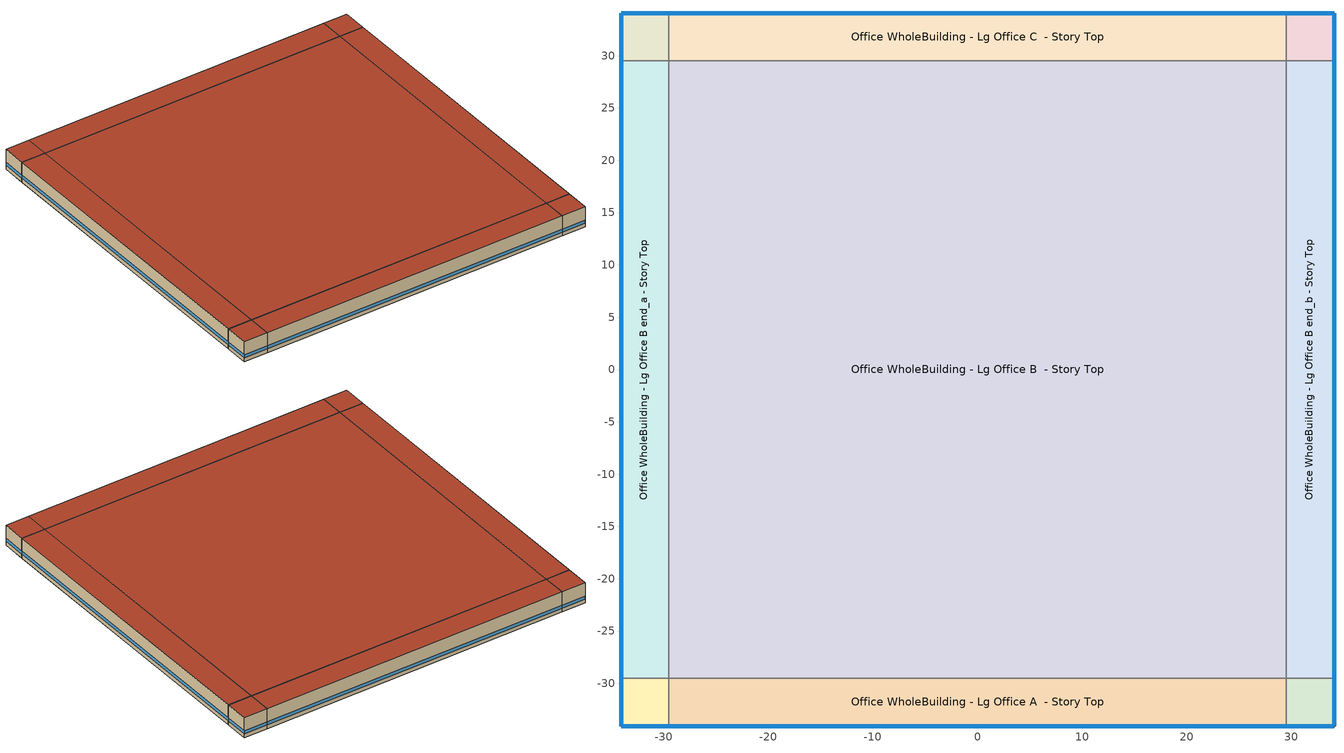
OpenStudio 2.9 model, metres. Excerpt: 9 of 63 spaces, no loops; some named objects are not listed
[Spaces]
Office WholeBuilding - Lg Office A end_a - Story Top
 floor to Office WholeBuilding - Lg Office A end_a - Story Mid5: -34.08,-34.08 -34.08,-29.51 -29.51,-29.51 -29.51,-34.08 z23.77
 wall outside: -34.08,-29.51 -34.08,-34.08 -29.51,-34.08 z23.77:27.74
 wall to Office WholeBuilding - Lg Office B end_a - Story Top: -29.51,-29.51 -34.08,-29.51 z23.77:27.74
 wall to Office WholeBuilding - Lg Office A  - Story Top: -29.51,-34.08 -29.51,-29.51 z23.77:27.74
 window: -34.08,-29.53 -34.08,-34.05 / -34.05,-34.08 -29.53,-34.08 z24.54:25.14
 roof outside: -29.51,-34.08 -29.51,-29.51 -34.08,-29.51 -34.08,-34.08 z27.74
Office WholeBuilding - Lg Office B end_a - Story Top
 floor to Office WholeBuilding - Lg Office B end_a - Story Mid5: -34.08,-29.51 -34.08,29.51 -29.51,29.51 -29.51,-29.51 z23.77
 wall outside: -34.08,29.51 -34.08,-29.51 z23.77:27.74
 wall to Office WholeBuilding - Lg Office C end_a - Story Top: -29.51,29.51 -34.08,29.51 z23.77:27.74
 wall to Office WholeBuilding - Lg Office B  - Story Top: -29.51,-29.51 -29.51,29.51 z23.77:27.74
 window: -34.08,29.48 -34.08,-29.48 z24.54:25.13
 roof outside: -29.51,-29.51 -29.51,29.51 -34.08,29.51 -34.08,-29.51 z27.74
Office WholeBuilding - Lg Office C end_a - Story Top
 floor to Office WholeBuilding - Lg Office C end_a - Story Mid5: -34.08,29.51 -34.08,34.08 -29.51,34.08 -29.51,29.51 z23.77
 wall outside: -29.51,34.08 -34.08,34.08 -34.08,29.51 z23.77:27.74
 wall to Office WholeBuilding - Lg Office C  - Story Top: -29.51,29.51 -29.51,34.08 z23.77:27.74
 window: -34.08,34.05 -34.08,29.53 / -29.53,34.08 -34.05,34.08 z24.54:25.14
 roof outside: -29.51,29.51 -29.51,34.08 -34.08,34.08 -34.08,29.51 z27.74
Office WholeBuilding - Lg Office A  - Story Top
 floor to Office WholeBuilding - Lg Office A  - Story Mid5: -29.51,-34.08 -29.51,-29.51 29.51,-29.51 29.51,-34.08 z23.77
 wall outside: -29.51,-34.08 29.51,-34.08 z23.77:27.74
 wall to Office WholeBuilding - Lg Office B  - Story Top: 29.51,-29.51 -29.51,-29.51 z23.77:27.74
 wall to Office WholeBuilding - Lg Office A end_b - Story Top: 29.51,-34.08 29.51,-29.51 z23.77:27.74
 window: -29.48,-34.08 29.48,-34.08 z24.54:25.13
 roof outside: 29.51,-34.08 29.51,-29.51 -29.51,-29.51 -29.51,-34.08 z27.74
Office WholeBuilding - Lg Office B  - Story Top
 floor to Office WholeBuilding - Lg Office B  - Story Mid5: -29.51,-29.51 -29.51,29.51 29.51,29.51 29.51,-29.51 z23.77
 wall to Office WholeBuilding - Lg Office C  - Story Top: 29.51,29.51 -29.51,29.51 z23.77:27.74
 wall to Office WholeBuilding - Lg Office B end_b - Story Top: 29.51,-29.51 29.51,29.51 z23.77:27.74
 roof outside: 29.51,-29.51 29.51,29.51 -29.51,29.51 -29.51,-29.51 z27.74
Office WholeBuilding - Lg Office C  - Story Top
 floor to Office WholeBuilding - Lg Office C  - Story Mid5: -29.51,29.51 -29.51,34.08 29.51,34.08 29.51,29.51 z23.77
 wall outside: 29.51,34.08 -29.51,34.08 z23.77:27.74
 wall to Office WholeBuilding - Lg Office C end_b - Story Top: 29.51,29.51 29.51,34.08 z23.77:27.74
 window: 29.48,34.08 -29.48,34.08 z24.54:25.13
 roof outside: 29.51,29.51 29.51,34.08 -29.51,34.08 -29.51,29.51 z27.74
Office WholeBuilding - Lg Office A end_b - Story Top
 floor to Office WholeBuilding - Lg Office A end_b - Story Mid5: 29.51,-34.08 29.51,-29.51 34.08,-29.51 34.08,-34.08 z23.77
 wall outside: 29.51,-34.08 34.08,-34.08 34.08,-29.51 z23.77:27.74
 wall to Office WholeBuilding - Lg Office B end_b - Story Top: 34.08,-29.51 29.51,-29.51 z23.77:27.74
 window: 34.08,-34.05 34.08,-29.53 / 29.53,-34.08 34.05,-34.08 z24.54:25.14
 roof outside: 34.08,-34.08 34.08,-29.51 29.51,-29.51 29.51,-34.08 z27.74
Office WholeBuilding - Lg Office B end_b - Story Top
 floor to Office WholeBuilding - Lg Office B end_b - Story Mid5: 29.51,-29.51 29.51,29.51 34.08,29.51 34.08,-29.51 z23.77
 wall outside: 34.08,-29.51 34.08,29.51 z23.77:27.74
 wall to Office WholeBuilding - Lg Office C end_b - Story Top: 34.08,29.51 29.51,29.51 z23.77:27.74
 window: 34.08,-29.48 34.08,29.48 z24.54:25.13
 roof outside: 34.08,-29.51 34.08,29.51 29.51,29.51 29.51,-29.51 z27.74
Office WholeBuilding - Lg Office C end_b - Story Top
 floor to Office WholeBuilding - Lg Office C end_b - Story Mid5: 29.51,29.51 29.51,34.08 34.08,34.08 34.08,29.51 z23.77
 wall outside: 34.08,29.51 34.08,34.08 29.51,34.08 z23.77:27.74
 window: 34.05,34.08 29.53,34.08 / 34.08,29.53 34.08,34.05 z24.54:25.14
 roof outside: 34.08,29.51 34.08,34.08 29.51,34.08 29.51,29.51 z27.74
[Site]
Baltimore Washingto_MD_USA: Latitude {deg}=39.17; Longitude {deg}=-76.68; Time Zone {hr}=-5; Elevation {m}=47; Terrain=City
[Site:WaterMainsTemperature]
Calculation Method=Correlation; Annual Average Outdoor Air Temperature {C}=14.825; Maximum Difference In Monthly Average Outdoor Air Temperatures {deltaC}=23.8
[SizingPeriod:DesignDay] Daily Dry-Bulb Temperature Range {deltaC}=10.3; Barometric Pressure {Pa}=100762; Wind Speed {m/s}=4.4; Wind Direction {deg}=280; Sky Clearness=0; Rain Indicator=0; Snow Indicator=0; Day of Month=21; Month=7; Day Type=SummerDesignDay; Daylight Saving Time Indicator=0; Dry-Bulb Temperature Range Modifier Type=DefaultMultipliers; Solar Model Indicator=ASHRAETau; ASHRAE Taub=0.455; ASHRAE Taud=2.129
Name | Maximum Dry-Bulb Temperature {C} | Humidity Indicating Conditions at Maximum Dry-Bulb | Humidity Indicating Type
Baltimore Washingto Ann Clg .4% Condns DB=>MWB 1 | 34.4 | 23.8 | Wetbulb
Baltimore Washingto Ann Clg .4% Condns WB=>MDB 1 | 31.5 | 25.6 | Wetbulb
Baltimore Washingto Ann Clg 1% Condns DB=>MWB 1 | 32.9 | 23.4 | Wetbulb
Baltimore Washingto Ann Clg 2% Condns DP=>MDB 1 | 26.5 | 22.8 | Dewpoint
[ClimateZones]
Climate Zone Institution Name 1=ASHRAE; Climate Zone Document Name 1=ANSI/ASHRAE Standard 169; Climate Zone Document Year 1=2006; Climate Zone Value 1=ASHRAE 169-2013-4A
[Building]
DOE Ref 1980-2004|LargeOffice: North Axis {deg}=270; Default Construction Set=Res DOE Ref 1980-2004 - Office - ASHRAE 169-2013-4A; Default Schedule Set=Building Default Schedule Set; Standards Building Type=Office
[Site:GroundTemperature:BuildingSurface]
19.527, 19.502, 19.536, 19.598, 20.002, 21.64, 22.225, 22.375, 21.449, 20.121, 19.802, 19.633
[DefaultConstructionSet]
Res DOE Ref 1980-2004 - Office - ASHRAE 169-2013-4A: Default Exterior Surface Constructions=Default Surface Constructions 1; Default Interior Surface Constructions=Default Surface Constructions 2; Default Ground Contact Surface Constructions=Default Surface Constructions 3; Default Exterior SubSurface Constructions=Default Sub Surface Constructions 1; Default Interior SubSurface Constructions=Default Sub Surface Constructions 2; Interior Partition Construction=Typical Interior Partition
[DefaultSurfaceConstructions]
Name | Floor Construction | Wall Construction | Roof Ceiling Construction
Default Surface Constructions 1 | Typical Insulated Exterior Mass Floor | Typical Insulated Exterior Mass Wall R-8.33 | Typical IEAD Roof R-17.24
Default Surface Constructions 2 | Typical Interior Floor | Typical Interior Wall | Typical Interior Ceiling
Default Surface Constructions 3 | ext-slab-mass | Typical Insulated Basement Mass Wall R-9.01
[Construction]
Typical Insulated Exterior Mass Floor: Typical Insulation R-5.94, 4 in. Normalweight Concrete Floor, Typical Carpet Pad
Typical Insulated Exterior Mass Wall R-8.33: 1IN Stucco, 8IN CONCRETE HW RefBldg, Typical Insulation R-5.94, 1/2IN Gypsum
Typical IEAD Roof R-17.24: Roof Membrane, Typical Insulation R-16.12, Metal Roof Surface
Typical Interior Floor: 100mm Normalweight concrete floor, CP02 CARPET PAD
Typical Interior Wall: G01 13mm gypsum board, G01 13mm gypsum board
Typical Interior Ceiling: CP02 CARPET PAD, 100mm Normalweight concrete floor
ext-slab-mass: HW CONCRETE, CP02 CARPET PAD
Typical Insulated Basement Mass Wall R-9.01: Typical Insulation R-7.46, 8 in. Concrete Block Basement Wall
U 0.59 SHGC 0.36 Simple Glazing Window U-0.59 SHGC 0.36: U 0.59 SHGC 0.36 Simple Glazing U-1.18 SHGC 0.36
U 0.59 SHGC 0.36 Simple Glazing Window U-0.59 SHGC 0.36 1: U 0.59 SHGC 0.36 Simple Glazing U-1.18 SHGC 0.36 1
Typical Insulated Metal Door: F08 Metal surface, Typical Insulation
U 0.88 SHGC 0.16 Sgl Ref-A-L Clr 6mm: REF A CLEAR LO 6MM
Typical Overhead Door: Typical Insulation
Typical Interior Window: Clear 3mm
Typical Interior Door; Typical Interior Partition: G05 25mm wood
InteriorFurnishings: Std Wood 6inch
[Material:NoMass] Roughness=Smooth; Thermal Absorptance=0.9; Solar Absorptance=0.7
Name | Thermal Resistance {m2-K/W} | Visible Absorptance
Typical Insulation R-5.94 | 1.04695 | 0.7
Typical Carpet Pad; CP02 CARPET PAD | 0.21648 | 0.8
Typical Insulation R-16.12 | 2.83962 | 0.7
Typical Insulation R-7.46 | 1.31358 | 0.7
Typical Insulation | 0.0282222 | 0.7
[Material]
Name | Roughness | Thickness {m} | Conductivity {W/m-K} | Density {kg/m3} | Specific Heat {J/kg-K} | Thermal Absorptance | Solar Absorptance | Visible Absorptance
4 in. Normalweight Concrete Floor | MediumRough | 0.1016 | 2.31 | 2322 | 832 | 0.9 | 0.7 | 0.7
1IN Stucco | Smooth | 0.0253 | 0.6918 | 1858 | 837 | 0.9 | 0.7 | 0.92
8IN CONCRETE HW RefBldg | Rough | 0.2032 | 1.311 | 2240 | 836.8 | 0.9 | 0.7 | 0.7
1/2IN Gypsum | Smooth | 0.0127 | 0.16 | 784.9 | 830 | 0.9 | 0.4 | 0.4
Roof Membrane | VeryRough | 0.0095 | 0.16 | 1121.29 | 1460 | 0.9 | 0.7 | 0.7
Metal Roof Surface; F08 Metal surface | Smooth | 0.0008 | 45.28 | 7824 | 500 | 0.9 | 0.7 | 0.7
100mm Normalweight concrete floor | MediumRough | 0.1016 | 2.31045 | 2322 | 832.557 |  | 0 | 0
G01 13mm gypsum board | Smooth | 0.0127 | 0.160031 | 800.001 | 1090.73 | 0.9 | 0.7 | 0.5
HW CONCRETE | Rough | 0.1016 | 1.31125 | 2240 | 837.36 | 0.9 | 0.7 | 0.7
8 in. Concrete Block Basement Wall | MediumRough | 0.2032 | 1.326 | 1842 | 912 | 0.9 | 0.7 | 0.7
G05 25mm wood | MediumSmooth | 0.0254 | 0.15 | 608 | 1630 | 0.9 | 0.5 | 0.5
Std Wood 6inch | MediumSmooth | 0.15 | 0.12 | 540 | 1210 | 0.9 | 0.7 | 0.7
[DefaultSubSurfaceConstructions]
Name | Fixed Window Construction | Operable Window Construction | Door Construction | Glass Door Construction | Overhead Door Construction | Tubular Daylight Dome Construction | Tubular Daylight Diffuser Construction
Default Sub Surface Constructions 1 | U 0.59 SHGC 0.36 Simple Glazing Window U-0.59 SHGC 0.36 | U 0.59 SHGC 0.36 Simple Glazing Window U-0.59 SHGC 0.36 1 | Typical Insulated Metal Door | U 0.88 SHGC 0.16 Sgl Ref-A-L Clr 6mm | Typical Overhead Door | Typical Interior Window | Typical Interior Window
Default Sub Surface Constructions 2 | Typical Interior Window | Typical Interior Window | Typical Interior Door
[WindowMaterial:SimpleGlazingSystem] U-Factor {W/m2-K}=6.72051; Solar Heat Gain Coefficient=0.36; Visible Transmittance=0.27
U 0.59 SHGC 0.36 Simple Glazing U-1.18 SHGC 0.36; U 0.59 SHGC 0.36 Simple Glazing U-1.18 SHGC 0.36 1
[WindowMaterial:Glazing] Optical Data Type=SpectralAverage; Infrared Transmittance at Normal Incidence=0; Front Side Infrared Hemispherical Emissivity=0.84; Conductivity {W/m-K}=0.9; Dirt Correction Factor for Solar and Visible Transmittance=1; Solar Diffusing=No
Name | Thickness {m} | Solar Transmittance at Normal Incidence | Front Side Solar Reflectance at Normal Incidence | Back Side Solar Reflectance at Normal Incidence | Visible Transmittance at Normal Incidence | Front Side Visible Reflectance at Normal Incidence | Back Side Visible Reflectance at Normal Incidence | Back Side Infrared Hemispherical Emissivity
REF A CLEAR LO 6MM | 0.006 | 0.066 | 0.341 | 0.493 | 0.08 | 0.41 | 0.37 | 0.4
Clear 3mm | 0.003 | 0.837 | 0.075 | 0.075 | 0.898 | 0.081 | 0.081 | 0.84
[SpaceType]
Office WholeBuilding - Lg Office - DOE Ref 1980-2004: Default Schedule Set=Office WholeBuilding - Lg Office Schedule Set; Design Specification Outdoor Air Object=Office WholeBuilding - Lg Office Ventilation; Standards Building Type=Office; Standards Space Type=WholeBuilding - Lg Office
[BuildingStory]
Story Top: Nominal Z Coordinate {m}=23.7744; Nominal Floor to Floor Height {m}=3.9624
[Space] Space Type=Office WholeBuilding - Lg Office - DOE Ref 1980-2004; Building Story=Story Top
Name | Thermal Zone
Office WholeBuilding - Lg Office A end_a - Story Top | Zone Office WholeBuilding - Lg Office A end_a - Story Top
Office WholeBuilding - Lg Office B end_a - Story Top | Zone Office WholeBuilding - Lg Office B end_a - Story Top
Office WholeBuilding - Lg Office C end_a - Story Top | Zone Office WholeBuilding - Lg Office C end_a - Story Top
Office WholeBuilding - Lg Office A  - Story Top | Zone Office WholeBuilding - Lg Office A  - Story Top
Office WholeBuilding - Lg Office B  - Story Top | Zone Office WholeBuilding - Lg Office B  - Story Top
Office WholeBuilding - Lg Office C  - Story Top | Zone Office WholeBuilding - Lg Office C  - Story Top
Office WholeBuilding - Lg Office A end_b - Story Top | Zone Office WholeBuilding - Lg Office A end_b - Story Top
Office WholeBuilding - Lg Office B end_b - Story Top | Zone Office WholeBuilding - Lg Office B end_b - Story Top
Office WholeBuilding - Lg Office C end_b - Story Top | Zone Office WholeBuilding - Lg Office C end_b - Story Top
[ThermalZone] Multiplier=1; Use Ideal Air Loads=No
Name | Thermostat
Zone Office WholeBuilding - Lg Office A end_a - Story Top | Office WholeBuilding - Lg Office - DOE Ref 1980-2004 Thermostat 5
Zone Office WholeBuilding - Lg Office B end_a - Story Top | Office WholeBuilding - Lg Office - DOE Ref 1980-2004 Thermostat 4
Zone Office WholeBuilding - Lg Office C end_a - Story Top | Office WholeBuilding - Lg Office - DOE Ref 1980-2004 Thermostat 39
Zone Office WholeBuilding - Lg Office A  - Story Top | Office WholeBuilding - Lg Office - DOE Ref 1980-2004 Thermostat 21
Zone Office WholeBuilding - Lg Office B  - Story Top | Office WholeBuilding - Lg Office - DOE Ref 1980-2004 Thermostat 3
Zone Office WholeBuilding - Lg Office C  - Story Top | Office WholeBuilding - Lg Office - DOE Ref 1980-2004 Thermostat 2
Zone Office WholeBuilding - Lg Office A end_b - Story Top | Office WholeBuilding - Lg Office - DOE Ref 1980-2004 Thermostat 1
Zone Office WholeBuilding - Lg Office B end_b - Story Top | Office WholeBuilding - Lg Office - DOE Ref 1980-2004 Thermostat 30
Zone Office WholeBuilding - Lg Office C end_b - Story Top | Office WholeBuilding - Lg Office - DOE Ref 1980-2004 Thermostat
[Sizing:Zone] Zone Cooling Design Supply Air Temperature Input Method=SupplyAirTemperature; Zone Cooling Design Supply Air Temperature {C}=13.8889; Zone Cooling Design Supply Air Temperature Difference {deltaC}=11.11; Zone Heating Design Supply Air Temperature Input Method=SupplyAirTemperature; Zone Heating Design Supply Air Temperature {C}=50; Zone Heating Design Supply Air Temperature Difference {deltaC}=11.11; Zone Cooling Design Supply Air Humidity Ratio {kg-H2O/kg-air}=0.008; Zone Heating Design Supply Air Humidity Ratio {kg-H2O/kg-air}=0.008; Cooling Design Air Flow Method=DesignDay; Heating Design Air Flow Method=DesignDay; Account for Dedicated Outdoor Air System=No; Dedicated Outdoor Air System Control Strategy=NeutralSupplyAir; Dedicated Outdoor Air Low Setpoint Temperature for Design {C}=autosize; Dedicated Outdoor Air High Setpoint Temperature for Design {C}=autosize
Zone Office WholeBuilding - Lg Office A end_a - Story Ground; Zone Office WholeBuilding - Lg Office B end_a - Story Ground; Zone Office WholeBuilding - Lg Office C end_a - Story Ground; Zone Office WholeBuilding - Lg Office A  - Story Ground; Zone Office WholeBuilding - Lg Office B  - Story Ground; Zone Office WholeBuilding - Lg Office C  - Story Ground; Zone Office WholeBuilding - Lg Office A end_b - Story Ground; Zone Office WholeBuilding - Lg Office B end_b - Story Ground; Zone Office WholeBuilding - Lg Office C end_b - Story Ground; Zone Office WholeBuilding - Lg Office A end_a - Story Mid; Zone Office WholeBuilding - Lg Office B end_a - Story Mid; Zone Office WholeBuilding - Lg Office C end_a - Story Mid; Zone Office WholeBuilding - Lg Office A  - Story Mid; Zone Office WholeBuilding - Lg Office B  - Story Mid; Zone Office WholeBuilding - Lg Office C  - Story Mid; Zone Office WholeBuilding - Lg Office A end_b - Story Mid; Zone Office WholeBuilding - Lg Office B end_b - Story Mid; Zone Office WholeBuilding - Lg Office C end_b - Story Mid; Zone Office WholeBuilding - Lg Office A end_a - Story Mid2; Zone Office WholeBuilding - Lg Office B end_a - Story Mid2; Zone Office WholeBuilding - Lg Office C end_a - Story Mid2; Zone Office WholeBuilding - Lg Office A  - Story Mid2; Zone Office WholeBuilding - Lg Office B  - Story Mid2; Zone Office WholeBuilding - Lg Office C  - Story Mid2; Zone Office WholeBuilding - Lg Office A end_b - Story Mid2; Zone Office WholeBuilding - Lg Office B end_b - Story Mid2; Zone Office WholeBuilding - Lg Office C end_b - Story Mid2; Zone Office WholeBuilding - Lg Office A end_a - Story Mid3; Zone Office WholeBuilding - Lg Office B end_a - Story Mid3; Zone Office WholeBuilding - Lg Office C end_a - Story Mid3; Zone Office WholeBuilding - Lg Office A  - Story Mid3; Zone Office WholeBuilding - Lg Office B  - Story Mid3; Zone Office WholeBuilding - Lg Office C  - Story Mid3; Zone Office WholeBuilding - Lg Office A end_b - Story Mid3; Zone Office WholeBuilding - Lg Office B end_b - Story Mid3; Zone Office WholeBuilding - Lg Office C end_b - Story Mid3; Zone Office WholeBuilding - Lg Office A end_a - Story Mid4; Zone Office WholeBuilding - Lg Office B end_a - Story Mid4; Zone Office WholeBuilding - Lg Office C end_a - Story Mid4; Zone Office WholeBuilding - Lg Office A  - Story Mid4; Zone Office WholeBuilding - Lg Office B  - Story Mid4; Zone Office WholeBuilding - Lg Office C  - Story Mid4; Zone Office WholeBuilding - Lg Office A end_b - Story Mid4; Zone Office WholeBuilding - Lg Office B end_b - Story Mid4; Zone Office WholeBuilding - Lg Office C end_b - Story Mid4; Zone Office WholeBuilding - Lg Office A end_a - Story Mid5; Zone Office WholeBuilding - Lg Office B end_a - Story Mid5; Zone Office WholeBuilding - Lg Office C end_a - Story Mid5; Zone Office WholeBuilding - Lg Office A  - Story Mid5; Zone Office WholeBuilding - Lg Office B  - Story Mid5; Zone Office WholeBuilding - Lg Office C  - Story Mid5; Zone Office WholeBuilding - Lg Office A end_b - Story Mid5; Zone Office WholeBuilding - Lg Office B end_b - Story Mid5; Zone Office WholeBuilding - Lg Office C end_b - Story Mid5; Zone Office WholeBuilding - Lg Office A end_a - Story Top; Zone Office WholeBuilding - Lg Office B end_a - Story Top; Zone Office WholeBuilding - Lg Office C end_a - Story Top; Zone Office WholeBuilding - Lg Office A  - Story Top; Zone Office WholeBuilding - Lg Office B  - Story Top; Zone Office WholeBuilding - Lg Office C  - Story Top; Zone Office WholeBuilding - Lg Office A end_b - Story Top; Zone Office WholeBuilding - Lg Office B end_b - Story Top; Zone Office WholeBuilding - Lg Office C end_b - Story Top
[Zone equipment]
Zone Office WholeBuilding - Lg Office A end_a - Story Ground: Zone Office WholeBuilding - Lg Office A end_a - Story Ground PTHP
Zone Office WholeBuilding - Lg Office B end_a - Story Ground: Zone Office WholeBuilding - Lg Office B end_a - Story Ground PTHP
Zone Office WholeBuilding - Lg Office C end_a - Story Ground: Zone Office WholeBuilding - Lg Office C end_a - Story Ground PTHP
Zone Office WholeBuilding - Lg Office A  - Story Ground: Zone Office WholeBuilding - Lg Office A  - Story Ground PTHP
Zone Office WholeBuilding - Lg Office B  - Story Ground: Zone Office WholeBuilding - Lg Office B  - Story Ground PTHP
Zone Office WholeBuilding - Lg Office C  - Story Ground: Zone Office WholeBuilding - Lg Office C  - Story Ground PTHP
Zone Office WholeBuilding - Lg Office A end_b - Story Ground: Zone Office WholeBuilding - Lg Office A end_b - Story Ground PTHP
Zone Office WholeBuilding - Lg Office B end_b - Story Ground: Zone Office WholeBuilding - Lg Office B end_b - Story Ground PTHP
Zone Office WholeBuilding - Lg Office C end_b - Story Ground: Zone Office WholeBuilding - Lg Office C end_b - Story Ground PTHP
Zone Office WholeBuilding - Lg Office A end_a - Story Mid: Zone Office WholeBuilding - Lg Office A end_a - Story Mid PTHP
Zone Office WholeBuilding - Lg Office B end_a - Story Mid: Zone Office WholeBuilding - Lg Office B end_a - Story Mid PTHP
Zone Office WholeBuilding - Lg Office C end_a - Story Mid: Zone Office WholeBuilding - Lg Office C end_a - Story Mid PTHP
Zone Office WholeBuilding - Lg Office A  - Story Mid: Zone Office WholeBuilding - Lg Office A  - Story Mid PTHP
Zone Office WholeBuilding - Lg Office B  - Story Mid: Zone Office WholeBuilding - Lg Office B  - Story Mid PTHP
Zone Office WholeBuilding - Lg Office C  - Story Mid: Zone Office WholeBuilding - Lg Office C  - Story Mid PTHP
Zone Office WholeBuilding - Lg Office A end_b - Story Mid: Zone Office WholeBuilding - Lg Office A end_b - Story Mid PTHP
Zone Office WholeBuilding - Lg Office B end_b - Story Mid: Zone Office WholeBuilding - Lg Office B end_b - Story Mid PTHP
Zone Office WholeBuilding - Lg Office C end_b - Story Mid: Zone Office WholeBuilding - Lg Office C end_b - Story Mid PTHP
Zone Office WholeBuilding - Lg Office A end_a - Story Mid2: Zone Office WholeBuilding - Lg Office A end_a - Story Mid2 PTHP
Zone Office WholeBuilding - Lg Office B end_a - Story Mid2: Zone Office WholeBuilding - Lg Office B end_a - Story Mid2 PTHP
Zone Office WholeBuilding - Lg Office C end_a - Story Mid2: Zone Office WholeBuilding - Lg Office C end_a - Story Mid2 PTHP
Zone Office WholeBuilding - Lg Office A  - Story Mid2: Zone Office WholeBuilding - Lg Office A  - Story Mid2 PTHP
Zone Office WholeBuilding - Lg Office B  - Story Mid2: Zone Office WholeBuilding - Lg Office B  - Story Mid2 PTHP
Zone Office WholeBuilding - Lg Office C  - Story Mid2: Zone Office WholeBuilding - Lg Office C  - Story Mid2 PTHP
Zone Office WholeBuilding - Lg Office A end_b - Story Mid2: Zone Office WholeBuilding - Lg Office A end_b - Story Mid2 PTHP
Zone Office WholeBuilding - Lg Office B end_b - Story Mid2: Zone Office WholeBuilding - Lg Office B end_b - Story Mid2 PTHP
Zone Office WholeBuilding - Lg Office C end_b - Story Mid2: Zone Office WholeBuilding - Lg Office C end_b - Story Mid2 PTHP
Zone Office WholeBuilding - Lg Office A end_a - Story Mid3: Zone Office WholeBuilding - Lg Office A end_a - Story Mid3 PTHP
Zone Office WholeBuilding - Lg Office B end_a - Story Mid3: Zone Office WholeBuilding - Lg Office B end_a - Story Mid3 PTHP
Zone Office WholeBuilding - Lg Office C end_a - Story Mid3: Zone Office WholeBuilding - Lg Office C end_a - Story Mid3 PTHP
Zone Office WholeBuilding - Lg Office A  - Story Mid3: Zone Office WholeBuilding - Lg Office A  - Story Mid3 PTHP
Zone Office WholeBuilding - Lg Office B  - Story Mid3: Zone Office WholeBuilding - Lg Office B  - Story Mid3 PTHP
Zone Office WholeBuilding - Lg Office C  - Story Mid3: Zone Office WholeBuilding - Lg Office C  - Story Mid3 PTHP
Zone Office WholeBuilding - Lg Office A end_b - Story Mid3: Zone Office WholeBuilding - Lg Office A end_b - Story Mid3 PTHP
Zone Office WholeBuilding - Lg Office B end_b - Story Mid3: Zone Office WholeBuilding - Lg Office B end_b - Story Mid3 PTHP
Zone Office WholeBuilding - Lg Office C end_b - Story Mid3: Zone Office WholeBuilding - Lg Office C end_b - Story Mid3 PTHP
Zone Office WholeBuilding - Lg Office A end_a - Story Mid4: Zone Office WholeBuilding - Lg Office A end_a - Story Mid4 PTHP
Zone Office WholeBuilding - Lg Office B end_a - Story Mid4: Zone Office WholeBuilding - Lg Office B end_a - Story Mid4 PTHP
Zone Office WholeBuilding - Lg Office C end_a - Story Mid4: Zone Office WholeBuilding - Lg Office C end_a - Story Mid4 PTHP
Zone Office WholeBuilding - Lg Office A  - Story Mid4: Zone Office WholeBuilding - Lg Office A  - Story Mid4 PTHP
Zone Office WholeBuilding - Lg Office B  - Story Mid4: Zone Office WholeBuilding - Lg Office B  - Story Mid4 PTHP
Zone Office WholeBuilding - Lg Office C  - Story Mid4: Zone Office WholeBuilding - Lg Office C  - Story Mid4 PTHP
Zone Office WholeBuilding - Lg Office A end_b - Story Mid4: Zone Office WholeBuilding - Lg Office A end_b - Story Mid4 PTHP
Zone Office WholeBuilding - Lg Office B end_b - Story Mid4: Zone Office WholeBuilding - Lg Office B end_b - Story Mid4 PTHP
Zone Office WholeBuilding - Lg Office C end_b - Story Mid4: Zone Office WholeBuilding - Lg Office C end_b - Story Mid4 PTHP
Zone Office WholeBuilding - Lg Office A end_a - Story Mid5: Zone Office WholeBuilding - Lg Office A end_a - Story Mid5 PTHP
Zone Office WholeBuilding - Lg Office B end_a - Story Mid5: Zone Office WholeBuilding - Lg Office B end_a - Story Mid5 PTHP
Zone Office WholeBuilding - Lg Office C end_a - Story Mid5: Zone Office WholeBuilding - Lg Office C end_a - Story Mid5 PTHP
Zone Office WholeBuilding - Lg Office A  - Story Mid5: Zone Office WholeBuilding - Lg Office A  - Story Mid5 PTHP
Zone Office WholeBuilding - Lg Office B  - Story Mid5: Zone Office WholeBuilding - Lg Office B  - Story Mid5 PTHP
Zone Office WholeBuilding - Lg Office C  - Story Mid5: Zone Office WholeBuilding - Lg Office C  - Story Mid5 PTHP
Zone Office WholeBuilding - Lg Office A end_b - Story Mid5: Zone Office WholeBuilding - Lg Office A end_b - Story Mid5 PTHP
Zone Office WholeBuilding - Lg Office B end_b - Story Mid5: Zone Office WholeBuilding - Lg Office B end_b - Story Mid5 PTHP
Zone Office WholeBuilding - Lg Office C end_b - Story Mid5: Zone Office WholeBuilding - Lg Office C end_b - Story Mid5 PTHP
Zone Office WholeBuilding - Lg Office A end_a - Story Top: Zone Office WholeBuilding - Lg Office A end_a - Story Top PTHP
Zone Office WholeBuilding - Lg Office B end_a - Story Top: Zone Office WholeBuilding - Lg Office B end_a - Story Top PTHP
Zone Office WholeBuilding - Lg Office C end_a - Story Top: Zone Office WholeBuilding - Lg Office C end_a - Story Top PTHP
Zone Office WholeBuilding - Lg Office A  - Story Top: Zone Office WholeBuilding - Lg Office A  - Story Top PTHP
Zone Office WholeBuilding - Lg Office B  - Story Top: Zone Office WholeBuilding - Lg Office B  - Story Top PTHP
Zone Office WholeBuilding - Lg Office C  - Story Top: Zone Office WholeBuilding - Lg Office C  - Story Top PTHP
Zone Office WholeBuilding - Lg Office A end_b - Story Top: Zone Office WholeBuilding - Lg Office A end_b - Story Top PTHP
Zone Office WholeBuilding - Lg Office B end_b - Story Top: Zone Office WholeBuilding - Lg Office B end_b - Story Top PTHP
Zone Office WholeBuilding - Lg Office C end_b - Story Top: Zone Office WholeBuilding - Lg Office C end_b - Story Top PTHP
[People:Definition]
Office WholeBuilding - Lg Office People Definition: Number of People Calculation Method=People/Area; People per Space Floor Area {person/m2}=0.0538196; Fraction Radiant=0.3
[People]
Office WholeBuilding - Lg Office People: People Definition=Office WholeBuilding - Lg Office People Definition; Space or SpaceType=Office WholeBuilding - Lg Office - DOE Ref 1980-2004; Work Efficiency Schedule=Work Efficiency Schedule; Clothing Insulation Schedule=Clothing Schedule; Air Velocity Schedule=Air Velocity Schedule; Multiplier=1
[Lights:Definition]
Office WholeBuilding - Lg Office Lights Definition: Design Level Calculation Method=Watts/Area; Watts per Space Floor Area {W/m2}=10.7639; Fraction Radiant=0.7; Fraction Visible=0.2
[Lights]
Office WholeBuilding - Lg Office Lights: Lights Definition=Office WholeBuilding - Lg Office Lights Definition; Space or SpaceType=Office WholeBuilding - Lg Office - DOE Ref 1980-2004; Fraction Replaceable=1
[ElectricEquipment:Definition]
Office WholeBuilding - Lg Office Elec Equip Definition: Design Level Calculation Method=Watts/Area; Watts per Space Floor Area {W/m2}=8.07007; Fraction Radiant=0.5
[ElectricEquipment]
Office WholeBuilding - Lg Office Elec Equip: Electric Equipment Definition=Office WholeBuilding - Lg Office Elec Equip Definition; Space or SpaceType=Office WholeBuilding - Lg Office - DOE Ref 1980-2004
[DesignSpecification:OutdoorAir]
Office WholeBuilding - Lg Office Ventilation: Outdoor Air Method=Sum; Outdoor Air Flow per Person {m3/s-person}=0.00943895
[DefaultScheduleSet]
Name | Number of People Schedule | People Activity Level Schedule | Lighting Schedule | Electric Equipment Schedule | Infiltration Schedule | Hours of Operation Schedule
Office WholeBuilding - Lg Office Schedule Set | Large Office Bldg Occ | Large Office Activity | Large Office Bldg Light | Large Office Bldg Equip | Large Office Infil Quarter On
Building Default Schedule Set |  |  |  |  |  | Building Hours of Operation NonResidential
[SpaceInfiltration:DesignFlowRate] Schedule=Always On Discrete; Design Flow Rate Calculation Method=Flow/ExteriorArea; Constant Term Coefficient=1; Temperature Term Coefficient=0; Velocity Term Coefficient=0; Velocity Squared Term Coefficient=0
Name | Space or SpaceType | Flow per Exterior Surface Area {m3/s-m2}
Office WholeBuilding - Lg Office A  - Story Top Infiltration | Office WholeBuilding - Lg Office A  - Story Top | 0.000476001
Office WholeBuilding - Lg Office A end_a - Story Top Infiltration | Office WholeBuilding - Lg Office A end_a - Story Top | 0.000650147
Office WholeBuilding - Lg Office A end_b - Story Top Infiltration | Office WholeBuilding - Lg Office A end_b - Story Top | 0.000650147
Office WholeBuilding - Lg Office B end_a - Story Top Infiltration | Office WholeBuilding - Lg Office B end_a - Story Top | 0.000476001
Office WholeBuilding - Lg Office B end_b - Story Top Infiltration | Office WholeBuilding - Lg Office B end_b - Story Top | 0.000476001
Office WholeBuilding - Lg Office C  - Story Top Infiltration | Office WholeBuilding - Lg Office C  - Story Top | 0.000476001
Office WholeBuilding - Lg Office C end_a - Story Top Infiltration | Office WholeBuilding - Lg Office C end_a - Story Top | 0.000650147
Office WholeBuilding - Lg Office C end_b - Story Top Infiltration | Office WholeBuilding - Lg Office C end_b - Story Top | 0.000650147
[Exterior:Lights:Definition]
Name | Design Level {W}
Parking Areas and Drives Def (W/ft^2) | 0.1
Building Facades Def (W/ft^2) | 0.15
Main Entries Def (W/ft) | 30
Other Doors Def (W/ft) | 20
[Exterior:Lights] Schedule=Always On Discrete; Control Option=AstronomicalClock
Name | Exterior Lights Definition | Multiplier
Parking Areas and Drives | Parking Areas and Drives Def (W/ft^2) | 228629
Building Facades | Building Facades Def (W/ft^2) | 11627.6
Main Entries | Main Entries Def (W/ft) | 40
Other Doors | Other Doors Def (W/ft) | 60
[ThermostatSetpoint:DualSetpoint] Heating Setpoint Temperature Schedule=Large Office HtgSetp; Cooling Setpoint Temperature Schedule=Large Office ClgSetp
Office WholeBuilding - Lg Office - DOE Ref 1980-2004 Thermostat; Office WholeBuilding - Lg Office - DOE Ref 1980-2004 Thermostat 1; Office WholeBuilding - Lg Office - DOE Ref 1980-2004 Thermostat 2; Office WholeBuilding - Lg Office - DOE Ref 1980-2004 Thermostat 3; Office WholeBuilding - Lg Office - DOE Ref 1980-2004 Thermostat 4; Office WholeBuilding - Lg Office - DOE Ref 1980-2004 Thermostat 5; Office WholeBuilding - Lg Office - DOE Ref 1980-2004 Thermostat 21; Office WholeBuilding - Lg Office - DOE Ref 1980-2004 Thermostat 30; Office WholeBuilding - Lg Office - DOE Ref 1980-2004 Thermostat 39
[Fan:ConstantVolume] Availability Schedule=Always On Discrete; Fan Total Efficiency=0.1595; Pressure Rise {Pa}=331.288; Maximum Flow Rate {m3/s}=AutoSize; Motor Efficiency=0.29; Motor In Airstream Fraction=1
Zone Office WholeBuilding - Lg Office A  - Story Ground PTAC Fan; Zone Office WholeBuilding - Lg Office A end_a - Story Ground PTAC Fan; Zone Office WholeBuilding - Lg Office A end_b - Story Ground PTAC Fan; Zone Office WholeBuilding - Lg Office B  - Story Ground PTAC Fan; Zone Office WholeBuilding - Lg Office B end_a - Story Ground PTAC Fan; Zone Office WholeBuilding - Lg Office B end_b - Story Ground PTAC Fan; Zone Office WholeBuilding - Lg Office C  - Story Ground PTAC Fan; Zone Office WholeBuilding - Lg Office C end_a - Story Ground PTAC Fan; Zone Office WholeBuilding - Lg Office C end_b - Story Ground PTAC Fan; Zone Office WholeBuilding - Lg Office A  - Story Mid PTAC Fan
[InternalMass:Definition]
Internal Mass Definition 1: Construction=InteriorFurnishings; Design Level Calculation Method=SurfaceArea/Area; Surface Area per Space Floor Area=2
[InternalMass] Internal Mass Definition=Internal Mass Definition 1; Multiplier=1
Name | Space or SpaceType
Office WholeBuilding - Lg Office C end_b - Story Top Mass | Office WholeBuilding - Lg Office C end_b - Story Top
Office WholeBuilding - Lg Office A end_b - Story Top Mass | Office WholeBuilding - Lg Office A end_b - Story Top
Office WholeBuilding - Lg Office C  - Story Top Mass | Office WholeBuilding - Lg Office C  - Story Top
Office WholeBuilding - Lg Office B  - Story Top Mass | Office WholeBuilding - Lg Office B  - Story Top
Office WholeBuilding - Lg Office B end_a - Story Top Mass | Office WholeBuilding - Lg Office B end_a - Story Top
Office WholeBuilding - Lg Office A end_a - Story Top Mass | Office WholeBuilding - Lg Office A end_a - Story Top
Office WholeBuilding - Lg Office A  - Story Top Mass | Office WholeBuilding - Lg Office A  - Story Top
Office WholeBuilding - Lg Office B end_b - Story Top Mass | Office WholeBuilding - Lg Office B end_b - Story Top
Office WholeBuilding - Lg Office C end_a - Story Top Mass | Office WholeBuilding - Lg Office C end_a - Story Top
[Schedule:Ruleset]
Name | Default Day Schedule | Summer Design Day Schedule | Winter Design Day Schedule
Clothing Schedule | Clothing Schedule Default Winter Clothes
Air Velocity Schedule | Air Velocity Schedule Default
Work Efficiency Schedule | Work Efficiency Schedule Default
Large Office Bldg Occ | Large Office Bldg Occ Default | Large Office Bldg Occ Summer Design Day | Large Office Bldg Occ Winter Design Day
Large Office Activity | Large Office Activity Default | Large Office Activity Summer Design Day | Large Office Activity Winter Design Day
Large Office Bldg Light | Large Office Bldg Light Default | Large Office Bldg Light Summer Design Day | Large Office Bldg Light Winter Design Day
Large Office Bldg Equip | Large Office Bldg Equip Default | Large Office Bldg Equip Summer Design Day | Large Office Bldg Equip Winter Design Day
Large Office Infil Quarter On | Large Office Infil Quarter On Default | Large Office Infil Quarter On Summer Design Day | Large Office Infil Quarter On Winter Design Day
Large Office HtgSetp | Large Office HtgSetp Default | Large Office HtgSetp Summer Design Day | Large Office HtgSetp Winter Design Day
Large Office ClgSetp | Large Office ClgSetp Default | Large Office ClgSetp Summer Design Day | Large Office ClgSetp Winter Design Day
Building Hours of Operation NonResidential | Building Hours of Operation NonResidential Default | Building Hours of Operation NonResidential Summer Design Day | Building Hours of Operation NonResidential Winter Design Day
[Schedule:Day]
Clothing Schedule Default Winter Clothes; Large Office Bldg Light Summer Design Day; Large Office Bldg Equip Summer Design Day; Large Office Infil Quarter On Sun Day; Building Hours of Operation NonResidential Winter Design Day; Building Hours of Operation NonResidential Summer Design Day: 24, 0, 1
Clothing Schedule Summer Clothes: 24, 0, 0.5
Air Velocity Schedule Default: 24, 0, 0.2
Work Efficiency Schedule Default; Large Office Bldg Occ Winter Design Day; Large Office Bldg Light Winter Design Day; Large Office Bldg Equip Winter Design Day; Building Hours of Operation NonResidential Sunday: 24, 0, 0
Large Office Bldg Occ Default: Yes, 5, 30, 0, 5, 45, 0.025, 6, 0, 0.05, 6, 15, 0.075, 6, 30, 0.1, 6, 45, 0.125, 7, 0, 0.15, 7, 15, 0.175, 7, 30, 0.2, 7, 45, 0.3875, 8, 0, 0.575, 8, 15, 0.7625, 8, 30, 0.95, 10, 15, 0.95, 10, 30, 0.8375, 10, 45, 0.725, 11, 0, 0.6125, 11, 15, 0.5, 11, 30, 0.6125, 11, 45, 0.725, 12, 0, 0.8375, 12, 15, 0.95, 15, 7, 0.95, 15, 22, 0.614286, 15, 37, 0.528571, 15, 52, 0.442857, 16, 0, 0.4, 16, 30, 0.4, 16, 45, 0.3625, 17, 0, 0.325, 17, 15, 0.2875, 17, 30, 0.25, 17, 45, 0.2125, 18, 0, 0.175, 18, 15, 0.1375, 18, 30, 0.1, 18, 45, 0.09375, 19, 0, 0.0875, 19, 15, 0.08125, 19, 30, 0.075, 19, 45, 0.06875, 20, 0, 0.0625, 20, 15, 0.05625, 20, 30, 0.05, 20, 45, 0.04375, 21, 0, 0.0375, 21, 15, 0.03125, 21, 30, 0.025, 21, 45, 0.01875, 22, 0, 0.0125, 22, 15, 0.00625, 22, 30, 0, 24, 0, 0
Large Office Bldg Occ Sat Day; autogen Schedule Rule 2 2_day_sch: Yes, 5, 0, 0, 5, 15, 0.0125, 5, 30, 0.025, 5, 45, 0.0375, 6, 0, 0.05, 6, 15, 0.0625, 6, 30, 0.075, 6, 45, 0.0875, 7, 0, 0.1, 7, 15, 0.15, 7, 30, 0.2, 7, 45, 0.25, 8, 0, 0.3, 8, 15, 0.35, 8, 30, 0.4, 8, 45, 0.45, 9, 0, 0.5, 12, 30, 0.5, 12, 45, 0.466667, 13, 0, 0.433333, 13, 15, 0.4, 13, 30, 0.366667, 13, 45, 0.333333, 14, 0, 0.3, 14, 15, 0.266667, 14, 30, 0.233333, 14, 45, 0.2, 15, 0, 0.166667, 15, 15, 0.133333, 15, 30, 0.1, 15, 45, 0.0916667, 16, 0, 0.0833333, 16, 15, 0.075, 16, 30, 0.0666667, 16, 45, 0.0583333, 17, 0, 0.05, 17, 15, 0.0416667, 17, 30, 0.0333333, 17, 45, 0.025, 18, 0, 0.0166667, 18, 15, 0.00833333, 18, 30, 0, 24, 0, 0
Large Office Bldg Occ Summer Design Day: 6, 0, 0, 22, 0, 1, 24, 0, 0.05
Large Office Bldg Occ WntrDsn|Sun Day: Yes, 24, 0, 0
Large Office Activity Default; autogen Large Office Activity 0_day_sch; autogen Large Office Activity 1_day_sch: Yes, 24, 0, 120
Large Office Activity Winter Design Day; Large Office Activity Summer Design Day: 24, 0, 120
Large Office Bldg Light Default: Yes, 4, 0, 0.05, 4, 15, 0.05625, 4, 30, 0.0625, 4, 45, 0.06875, 5, 0, 0.075, 5, 15, 0.08125, 5, 30, 0.0875, 5, 45, 0.09375, 6, 0, 0.1, 6, 30, 0.1, 6, 45, 0.15, 7, 0, 0.2, 7, 15, 0.25, 7, 30, 0.3, 7, 45, 0.45, 8, 0, 0.6, 8, 15, 0.75, 8, 30, 0.9, 15, 7, 0.9, 15, 22, 0.642857, 15, 37, 0.585714, 15, 52, 0.528571, 16, 0, 0.5, 16, 30, 0.5, 16, 45, 0.475, 17, 0, 0.45, 17, 15, 0.425, 17, 30, 0.4, 17, 45, 0.375, 18, 0, 0.35, 18, 15, 0.325, 18, 30, 0.3, 19, 0, 0.3, 19, 15, 0.25, 19, 30, 0.2, 19, 45, 0.15, 20, 0, 0.1, 20, 15, 0.0875, 20, 30, 0.075, 20, 45, 0.0625, 21, 0, 0.05, 24, 0, 0.05
Large Office Bldg Light Sat Day; autogen Schedule Rule 4 2_day_sch: Yes, 5, 0, 0.05, 5, 15, 0.05625, 5, 30, 0.0625, 5, 45, 0.06875, 6, 0, 0.075, 6, 15, 0.08125, 6, 30, 0.0875, 6, 45, 0.09375, 7, 0, 0.1, 7, 15, 0.15, 7, 30, 0.2, 7, 45, 0.25, 8, 0, 0.3, 8, 15, 0.35, 8, 30, 0.4, 8, 45, 0.45, 9, 0, 0.5, 12, 30, 0.5, 12, 45, 0.470833, 13, 0, 0.441667, 13, 15, 0.4125, 13, 30, 0.383333, 13, 45, 0.354167, 14, 0, 0.325, 14, 15, 0.295833, 14, 30, 0.266667, 14, 45, 0.2375, 15, 0, 0.208333, 15, 15, 0.179167, 15, 30, 0.15, 15, 45, 0.141667, 16, 0, 0.133333, 16, 15, 0.125, 16, 30, 0.116667, 16, 45, 0.108333, 17, 0, 0.1, 17, 15, 0.0916667, 17, 30, 0.0833333, 17, 45, 0.075, 18, 0, 0.0666667, 18, 15, 0.0583333, 18, 30, 0.05, 24, 0, 0.05
Large Office Bldg Light Sun Day: Yes, 24, 0, 0.05
Large Office Bldg Equip Default: Yes, 6, 0, 0.4, 6, 15, 0.43125, 6, 30, 0.4625, 6, 45, 0.49375, 7, 0, 0.525, 7, 15, 0.55625, 7, 30, 0.5875, 7, 45, 0.61875, 8, 0, 0.65, 8, 15, 0.68125, 8, 30, 0.7125, 8, 45, 0.74375, 9, 0, 0.775, 9, 15, 0.80625, 9, 30, 0.8375, 9, 45, 0.86875, 10, 0, 0.9, 10, 15, 0.9, 10, 30, 0.875, 10, 45, 0.85, 11, 0, 0.825, 11, 15, 0.8, 11, 30, 0.825, 11, 45, 0.85, 12, 0, 0.875, 12, 15, 0.9, 15, 7, 0.9, 15, 22, 0.742857, 15, 37, 0.685714, 15, 52, 0.628571, 16, 0, 0.6, 16, 30, 0.6, 16, 45, 0.5875, 17, 0, 0.575, 17, 15, 0.5625, 17, 30, 0.55, 17, 45, 0.5375, 18, 0, 0.525, 18, 15, 0.5125, 18, 30, 0.5, 18, 45, 0.4875, 19, 0, 0.475, 19, 15, 0.4625, 19, 30, 0.45, 19, 45, 0.4375, 20, 0, 0.425, 20, 15, 0.4125, 20, 30, 0.4, 24, 0, 0.4
Large Office Bldg Equip Sat Day; autogen Schedule Rule 6 2_day_sch: Yes, 5, 0, 0.3, 5, 15, 0.3125, 5, 30, 0.325, 5, 45, 0.3375, 6, 0, 0.35, 6, 15, 0.3625, 6, 30, 0.375, 6, 45, 0.3875, 7, 0, 0.4, 7, 15, 0.4125, 7, 30, 0.425, 7, 45, 0.4375, 8, 0, 0.45, 8, 15, 0.4625, 8, 30, 0.475, 8, 45, 0.4875, 9, 0, 0.5, 12, 30, 0.5, 12, 45, 0.4875, 13, 0, 0.475, 13, 15, 0.4625, 13, 30, 0.45, 13, 45, 0.4375, 14, 0, 0.425, 14, 15, 0.4125, 14, 30, 0.4, 14, 45, 0.3875, 15, 0, 0.375, 15, 15, 0.3625, 15, 30, 0.35, 15, 45, 0.345833, 16, 0, 0.341667, 16, 15, 0.3375, 16, 30, 0.333333, 16, 45, 0.329167, 17, 0, 0.325, 17, 15, 0.320833, 17, 30, 0.316667, 17, 45, 0.3125, 18, 0, 0.308333, 18, 15, 0.304167, 18, 30, 0.3, 24, 0, 0.3
Large Office Bldg Equip Sun Day: Yes, 24, 0, 0.3
Large Office Infil Quarter On Default; Large Office Infil Quarter On Summer Design Day: 6, 0, 1, 22, 0, 0.25, 24, 0, 1
Large Office Infil Quarter On Winter Design Day; Large Office Infil Quarter On WntrDsn|Sat Day: 6, 0, 1, 18, 0, 0.25, 24, 0, 1
Large Office HtgSetp Default: Yes, 6, 0, 15.6, 19, 30, 21, 24, 0, 15.6
Large Office HtgSetp Sat Day; autogen Schedule Rule 12 2_day_sch: Yes, 6, 0, 15.6, 18, 0, 21, 24, 0, 15.6
Large Office HtgSetp Summer Design Day: 24, 0, 15.6
Large Office HtgSetp SmrDsn|Sun Day: Yes, 24, 0, 15.6
Large Office HtgSetp Winter Design Day: 24, 0, 21
Large Office ClgSetp Default: Yes, 6, 0, 26.7, 19, 30, 24, 24, 0, 26.7
Large Office ClgSetp Summer Design Day: 6, 0, 26.7, 22, 0, 24, 24, 0, 26.7
Large Office ClgSetp Sat Day; autogen Schedule Rule 14 2_day_sch: Yes, 6, 0, 26.7, 18, 0, 24, 24, 0, 26.7
Large Office ClgSetp Winter Design Day: 24, 0, 26.7
Large Office ClgSetp WntrDsn|Sun Day: Yes, 24, 0, 26.7
Building Hours of Operation NonResidential Default: 8, 0, 0, 17, 30, 1, 24, 0, 0
Building Hours of Operation NonResidential Saturday: 8, 0, 0, 14, 0, 1, 24, 0, 0
[Schedule:Rule]
Schedule Rule 1: Schedule Ruleset=Clothing Schedule; Rule Order=0; Day Schedule=Clothing Schedule Summer Clothes; Date Specification Type=DateRange; Start Month=5; Start Day=1; End Month=9; End Day=30
Schedule Rule 2: Schedule Ruleset=Large Office Bldg Occ; Rule Order=1; Day Schedule=Large Office Bldg Occ Sat Day; Date Specification Type=DateRange; Start Month=1; Start Day=1; End Month=12; End Day=31; Apply Saturday=Yes
Schedule Rule 3: Schedule Ruleset=Large Office Bldg Occ; Rule Order=0; Day Schedule=Large Office Bldg Occ WntrDsn|Sun Day; Date Specification Type=DateRange; Start Month=1; Start Day=1; End Month=12; End Day=31; Apply Sunday=Yes
Schedule Rule 4: Schedule Ruleset=Large Office Bldg Light; Rule Order=1; Day Schedule=Large Office Bldg Light Sat Day; Date Specification Type=DateRange; Start Month=1; Start Day=1; End Month=12; End Day=31; Apply Saturday=Yes
Schedule Rule 5: Schedule Ruleset=Large Office Bldg Light; Rule Order=0; Day Schedule=Large Office Bldg Light Sun Day; Date Specification Type=DateRange; Start Month=1; Start Day=1; End Month=12; End Day=31; Apply Sunday=Yes
Schedule Rule 6: Schedule Ruleset=Large Office Bldg Equip; Rule Order=1; Day Schedule=Large Office Bldg Equip Sat Day; Date Specification Type=DateRange; Start Month=1; Start Day=1; End Month=12; End Day=31; Apply Saturday=Yes
Schedule Rule 7: Schedule Ruleset=Large Office Bldg Equip; Rule Order=0; Day Schedule=Large Office Bldg Equip Sun Day; Date Specification Type=DateRange; Start Month=1; Start Day=1; End Month=12; End Day=31; Apply Sunday=Yes
Schedule Rule 8: Schedule Ruleset=Large Office Infil Quarter On; Rule Order=1; Day Schedule=Large Office Infil Quarter On Sun Day; Date Specification Type=DateRange; Start Month=1; Start Day=1; End Month=12; End Day=31; Apply Sunday=Yes
Schedule Rule 9: Schedule Ruleset=Large Office Infil Quarter On; Rule Order=0; Day Schedule=Large Office Infil Quarter On WntrDsn|Sat Day; Date Specification Type=DateRange; Start Month=1; Start Day=1; End Month=12; End Day=31; Apply Saturday=Yes
Schedule Rule 12: Schedule Ruleset=Large Office HtgSetp; Rule Order=1; Day Schedule=Large Office HtgSetp Sat Day; Date Specification Type=DateRange; Start Month=1; Start Day=1; End Month=12; End Day=31; Apply Saturday=Yes
Schedule Rule 13: Schedule Ruleset=Large Office HtgSetp; Rule Order=0; Day Schedule=Large Office HtgSetp SmrDsn|Sun Day; Date Specification Type=DateRange; Start Month=1; Start Day=1; End Month=12; End Day=31; Apply Sunday=Yes
Schedule Rule 14: Schedule Ruleset=Large Office ClgSetp; Rule Order=1; Day Schedule=Large Office ClgSetp Sat Day; Date Specification Type=DateRange; Start Month=1; Start Day=1; End Month=12; End Day=31; Apply Saturday=Yes
Schedule Rule 15: Schedule Ruleset=Large Office ClgSetp; Rule Order=0; Day Schedule=Large Office ClgSetp WntrDsn|Sun Day; Date Specification Type=DateRange; Start Month=1; Start Day=1; End Month=12; End Day=31; Apply Sunday=Yes
Building Hours of Operation NonResidential Saturday Rule: Schedule Ruleset=Building Hours of Operation NonResidential; Rule Order=1; Day Schedule=Building Hours of Operation NonResidential Saturday; Date Specification Type=DateRange; Start Month=1; Start Day=1; End Month=12; End Day=24; Apply Saturday=Yes
Building Hours of Operation NonResidential Sunday Rule: Schedule Ruleset=Building Hours of Operation NonResidential; Rule Order=0; Day Schedule=Building Hours of Operation NonResidential Sunday; Date Specification Type=DateRange; Start Month=1; Start Day=1; End Month=12; End Day=31; Apply Sunday=Yes
autogen Large Office Activity 0: Schedule Ruleset=Large Office Activity; Rule Order=0; Day Schedule=autogen Large Office Activity 0_day_sch; Date Specification Type=SpecificDates; Apply Saturday=Yes; Apply Sunday=Yes; Apply Monday=Yes; Apply Tuesday=Yes; Apply Wednesday=Yes; Apply Thursday=Yes; Apply Friday=Yes; Specific Month 1=1; Specific Day 1=2; Specific Month 2=1; Specific Day 2=9; Specific Month 3=1; Specific Day 3=16; Specific Month 4=1; Specific Day 4=23; Specific Month 5=1; Specific Day 5=30; Specific Month 6=2; Specific Day 6=6; Specific Month 7=2; Specific Day 7=13; Specific Month 8=2; Specific Day 8=20; Specific Month 9=2; Specific Day 9=27; Specific Month 10=3; Specific Day 10=5; Specific Month 11=3; Specific Day 11=12; Specific Month 12=3; Specific Day 12=19; Specific Month 13=3; Specific Day 13=26; Specific Month 14=4; Specific Day 14=2; Specific Month 15=4; Specific Day 15=9; Specific Month 16=4; Specific Day 16=16; Specific Month 17=4; Specific Day 17=23; Specific Month 18=4; Specific Day 18=30; Specific Month 19=5; Specific Day 19=7; Specific Month 20=5; Specific Day 20=14; Specific Month 21=5; Specific Day 21=21; Specific Month 22=5; Specific Day 22=28; Specific Month 23=6; Specific Day 23=4; Specific Month 24=6; Specific Day 24=11; Specific Month 25=6; Specific Day 25=18; Specific Month 26=6; Specific Day 26=25; Specific Month 27=7; Specific Day 27=2; Specific Month 28=7; Specific Day 28=9; Specific Month 29=7; Specific Day 29=16; Specific Month 30=7; Specific Day 30=23; Specific Month 31=7; Specific Day 31=30; Specific Month 32=8; Specific Day 32=6; Specific Month 33=8; Specific Day 33=13; Specific Month 34=8; Specific Day 34=20; Specific Month 35=8; Specific Day 35=27; Specific Month 36=9; Specific Day 36=3; Specific Month 37=9; Specific Day 37=10; Specific Month 38=9; Specific Day 38=17; Specific Month 39=9; Specific Day 39=24; Specific Month 40=10; Specific Day 40=1; Specific Month 41=10; Specific Day 41=8; Specific Month 42=10; Specific Day 42=15; Specific Month 43=10; Specific Day 43=22; Specific Month 44=10; Specific Day 44=29; Specific Month 45=11; Specific Day 45=5; Specific Month 46=11; Specific Day 46=12; Specific Month 47=11; Specific Day 47=19; Specific Month 48=11; Specific Day 48=26; Specific Month 49=12; Specific Day 49=3; Specific Month 50=12; Specific Day 50=10; Specific Month 51=12; Specific Day 51=17; Specific Month 52=12; Specific Day 52=24
autogen Large Office Activity 1: Schedule Ruleset=Large Office Activity; Rule Order=1; Day Schedule=autogen Large Office Activity 1_day_sch; Date Specification Type=SpecificDates; Apply Saturday=Yes; Apply Sunday=Yes; Apply Monday=Yes; Apply Tuesday=Yes; Apply Wednesday=Yes; Apply Thursday=Yes; Apply Friday=Yes; Specific Month 1=1; Specific Day 1=3; Specific Month 2=1; Specific Day 2=10; Specific Month 3=1; Specific Day 3=17; Specific Month 4=1; Specific Day 4=24; Specific Month 5=1; Specific Day 5=31; Specific Month 6=2; Specific Day 6=7; Specific Month 7=2; Specific Day 7=14; Specific Month 8=2; Specific Day 8=21; Specific Month 9=2; Specific Day 9=28; Specific Month 10=3; Specific Day 10=6; Specific Month 11=3; Specific Day 11=13; Specific Month 12=3; Specific Day 12=20; Specific Month 13=3; Specific Day 13=27; Specific Month 14=4; Specific Day 14=3; Specific Month 15=4; Specific Day 15=10; Specific Month 16=4; Specific Day 16=17; Specific Month 17=4; Specific Day 17=24; Specific Month 18=5; Specific Day 18=1; Specific Month 19=5; Specific Day 19=8; Specific Month 20=5; Specific Day 20=15; Specific Month 21=5; Specific Day 21=22; Specific Month 22=5; Specific Day 22=29; Specific Month 23=6; Specific Day 23=5; Specific Month 24=6; Specific Day 24=12; Specific Month 25=6; Specific Day 25=19; Specific Month 26=6; Specific Day 26=26; Specific Month 27=7; Specific Day 27=3; Specific Month 28=7; Specific Day 28=10; Specific Month 29=7; Specific Day 29=17; Specific Month 30=7; Specific Day 30=24; Specific Month 31=7; Specific Day 31=31; Specific Month 32=8; Specific Day 32=7; Specific Month 33=8; Specific Day 33=14; Specific Month 34=8; Specific Day 34=21; Specific Month 35=8; Specific Day 35=28; Specific Month 36=9; Specific Day 36=4; Specific Month 37=9; Specific Day 37=11; Specific Month 38=9; Specific Day 38=18; Specific Month 39=9; Specific Day 39=25; Specific Month 40=10; Specific Day 40=2; Specific Month 41=10; Specific Day 41=9; Specific Month 42=10; Specific Day 42=16; Specific Month 43=10; Specific Day 43=23; Specific Month 44=10; Specific Day 44=30; Specific Month 45=11; Specific Day 45=6; Specific Month 46=11; Specific Day 46=13; Specific Month 47=11; Specific Day 47=20; Specific Month 48=11; Specific Day 48=27; Specific Month 49=12; Specific Day 49=4; Specific Month 50=12; Specific Day 50=11; Specific Month 51=12; Specific Day 51=18; Specific Month 52=12; Specific Day 52=25
autogen Schedule Rule 6 2: Schedule Ruleset=Large Office Bldg Equip; Rule Order=2; Day Schedule=autogen Schedule Rule 6 2_day_sch; Date Specification Type=SpecificDates; Apply Saturday=Yes; Apply Sunday=Yes; Apply Monday=Yes; Apply Tuesday=Yes; Apply Wednesday=Yes; Apply Thursday=Yes; Apply Friday=Yes; Specific Month 1=12; Specific Day 1=31
autogen Schedule Rule 4 2: Schedule Ruleset=Large Office Bldg Light; Rule Order=2; Day Schedule=autogen Schedule Rule 4 2_day_sch; Date Specification Type=SpecificDates; Apply Saturday=Yes; Apply Sunday=Yes; Apply Monday=Yes; Apply Tuesday=Yes; Apply Wednesday=Yes; Apply Thursday=Yes; Apply Friday=Yes; Specific Month 1=12; Specific Day 1=31
autogen Schedule Rule 2 2: Schedule Ruleset=Large Office Bldg Occ; Rule Order=2; Day Schedule=autogen Schedule Rule 2 2_day_sch; Date Specification Type=SpecificDates; Apply Saturday=Yes; Apply Sunday=Yes; Apply Monday=Yes; Apply Tuesday=Yes; Apply Wednesday=Yes; Apply Thursday=Yes; Apply Friday=Yes; Specific Month 1=12; Specific Day 1=31
autogen Schedule Rule 14 2: Schedule Ruleset=Large Office ClgSetp; Rule Order=2; Day Schedule=autogen Schedule Rule 14 2_day_sch; Date Specification Type=SpecificDates; Apply Saturday=Yes; Apply Sunday=Yes; Apply Monday=Yes; Apply Tuesday=Yes; Apply Wednesday=Yes; Apply Thursday=Yes; Apply Friday=Yes; Specific Month 1=12; Specific Day 1=31
autogen Schedule Rule 12 2: Schedule Ruleset=Large Office HtgSetp; Rule Order=2; Day Schedule=autogen Schedule Rule 12 2_day_sch; Date Specification Type=SpecificDates; Apply Saturday=Yes; Apply Sunday=Yes; Apply Monday=Yes; Apply Tuesday=Yes; Apply Wednesday=Yes; Apply Thursday=Yes; Apply Friday=Yes; Specific Month 1=12; Specific Day 1=31
[Schedule:Constant]
Always On Discrete: Value=1
